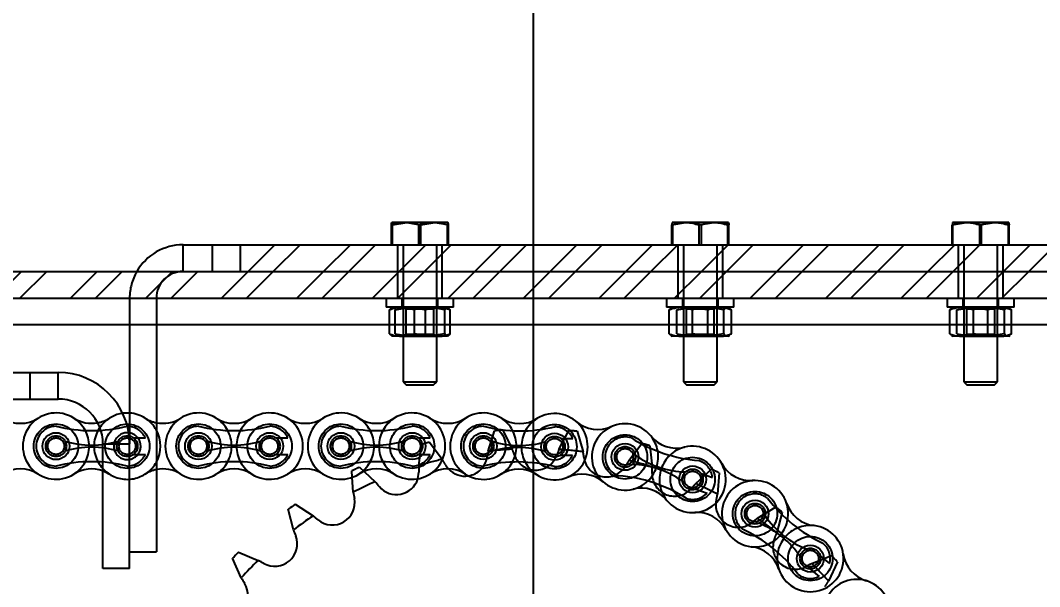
# Model space of a CAD drawing. Header units: metres. Extents: x 0 to 21025, y 0 to 14850.
# Drawn here: x 6291 to 6472.8, y 6378.6 to 6479.7 of the extents above; entities that cross this region are included whole.
import ezdxf

# ---------------------------------------------------------------- set-up
doc = ezdxf.new("R2010")
doc.units = ezdxf.units.M
doc.header["$LTSCALE"] = 25
doc.linetypes.add('HIDDEN2', pattern=[4.7625, 3.175, -1.5875])
for name, color, linetype in [('18_COTAS', 7, 'Continuous'), ('SHA', 7, 'Continuous'), ('SL4', 4, 'Continuous'), ('ST1', 7, 'HIDDEN2')]:
    doc.layers.add(name, color=color, linetype=linetype)
doc.styles.add('ROMANS', font='ROMANS.SHX')
doc.dimstyles.new('25___1-25', dxfattribs={"dimscale": 25, "dimtxt": 2.5, "dimasz": 2, "dimexe": 1.5, "dimexo": 1, "dimgap": 0.5, "dimtad": 1, "dimzin": 12, "dimtxsty": 'ROMANS', "dimcen": 0, "dimclrd": 256, "dimclre": 256, "dimclrt": 3, "dimazin": 3, "dimtfac": 1, "dimtmove": 0, "dimatfit": 0, "dimfxl": 1, "dimlwd": -1, "dimlwe": -1, "dimarcsym": 0})
pattern_1 = [(45, (-2913.5705, 2928.034), (-6.735192, 6.735192), []), (45, (-2909.08, 2928.034), (-6.735192, 6.735192), [])]

# ---------------------------------------------------------------- blocks, each defined once
blk = doc.blocks.new('*D13')
at = {"layer": '18_COTAS', "transparency": 16777216}
for p, q in [((2083.56, 6357.87), (2083.56, 7037.95)), ((6382.51, 6357.87), (6382.51, 7037.95)), ((2133.56, 7000.45), (6332.51, 7000.45))]:
    blk.add_line(p, q, dxfattribs=at)
for points in [[(2133.56, 7008.78), (2133.56, 6992.11), (2083.56, 7000.45)], [(6332.51, 7008.78), (6332.51, 6992.11), (6382.51, 7000.45)]]:
    blk.add_solid(points, dxfattribs=at)
at = {"layer": 'Defpoints', "color": 0, "transparency": 16777216}
for p in [(6382.51, 7000.45), (2083.56, 6332.87), (6382.51, 6332.87)]:
    blk.add_point(p, dxfattribs=at)
at = {"layer": '18_COTAS', "color": 3, "transparency": 16777216, "insert": (4233.04, 7050.15), "char_height": 62.5, "attachment_point": 5, "style": 'ROMANS'}
blk.add_mtext('4298,95', dxfattribs=at)

msp = doc.modelspace()

# ---------------------------------------------------------------- hatches: boundary and pattern name
at = {"layer": 'SHA'}
h = msp.add_hatch(dxfattribs=at)
h.set_pattern_fill('ANSI32', color=256, style=0)
h.set_pattern_definition(pattern_1)
h.paths.add_polyline_path([(6545.277, 6434.865), (6545.277, 6439.628), (6330.277, 6439.628), (6330.277, 6434.865)], flags=0)
h = msp.add_hatch(dxfattribs=at)
h.set_pattern_fill('ANSI32', color=256, style=0)
h.set_pattern_definition(pattern_1)
h.paths.add_polyline_path([(6540.514, 6434.865), (5540.514, 6434.865), (5540.514, 6430.103), (6540.514, 6430.103)], flags=0)

# ---------------------------------------------------------------- linework, layer by layer
at = {"layer": 'SL4'}
for p, q in [((6357.277, 6443.628), (6357.274, 6443.626)), ((6359.92, 6443.628), (6357.279, 6443.628)), ((6357.374, 6443.181), (6359.92, 6443.628)), ((6357.374, 6439.628), (6357.374, 6443.181)), ((6364.917, 6443.628), (6359.92, 6443.628)), ((6362.466, 6443.181), (6364.917, 6443.628)), ((6362.466, 6439.628), (6362.466, 6443.181)), ((6367.277, 6443.628), (6364.917, 6443.628)), ((6367.279, 6443.626), (6367.277, 6443.628)), ((6367.369, 6439.628), (6367.369, 6443.181)), ((6407.177, 6443.181), (6409.625, 6443.628)), ((6407.177, 6439.628), (6407.177, 6443.181)), ((6409.625, 6443.628), (6407.28, 6443.628)), ((6414.622, 6443.628), (6409.625, 6443.628)), ((6412.072, 6443.181), (6414.622, 6443.628)), ((6412.072, 6439.628), (6412.072, 6443.181)), ((6417.274, 6443.628), (6414.622, 6443.628)), ((6417.171, 6439.628), (6417.171, 6443.181)), ((6417.274, 6443.628), (6417.28, 6443.621)), ((6417.28, 6443.626), (6417.277, 6443.628)), ((6457.217, 6443.181), (6459.686, 6443.628)), ((6457.217, 6439.628), (6457.217, 6443.181)), ((6457.277, 6443.628), (6457.276, 6443.627)), ((6459.686, 6443.628), (6457.278, 6443.628)), ((6464.685, 6443.628), (6459.686, 6443.628)), ((6462.155, 6443.181), (6464.685, 6443.628)), ((6462.155, 6439.628), (6462.155, 6443.181)), ((6467.276, 6443.628), (6464.685, 6443.628)), ((6467.215, 6439.628), (6467.215, 6443.181)), ((6467.276, 6443.628), (6467.277, 6443.628)), ((6467.278, 6443.627), (6467.277, 6443.628)), ((6320.039, 6434.865), (6320.039, 6439.628)), ((6320.039, 6439.628), (6325.277, 6439.628)), ((6325.277, 6434.865), (6325.277, 6439.628)), ((6325.277, 6439.628), (6330.277, 6439.628)), ((6330.277, 6434.865), (6330.277, 6439.628)), ((6330.277, 6439.628), (6545.277, 6439.628)), ((5540.514, 6434.865), (6540.514, 6434.865)), ((6330.277, 6434.865), (6545.277, 6434.865)), ((5540.514, 6430.103), (6540.514, 6430.103)), ((6310.514, 6430.103), (6310.514, 6404.105)), ((6315.277, 6430.103), (6315.277, 6384.865)), ((6356.277, 6430.103), (6356.277, 6428.503)), ((6368.277, 6428.503), (6368.277, 6430.103)), ((6406.277, 6430.103), (6406.277, 6428.503)), ((6418.277, 6428.503), (6418.277, 6430.103)), ((6456.277, 6430.103), (6456.277, 6428.503)), ((6468.277, 6428.503), (6468.277, 6430.103)), ((6360.498, 6428.503), (6356.277, 6428.503)), ((6356.86, 6428.056), (6357.349, 6428.503)), ((6356.86, 6423.749), (6356.86, 6428.056)), ((6368.277, 6428.503), (6360.498, 6428.503)), ((6361.298, 6423.749), (6361.298, 6428.056)), ((6366.715, 6428.056), (6364.006, 6428.503)), ((6366.715, 6423.749), (6366.715, 6428.056)), ((6367.694, 6428.056), (6367.204, 6428.503)), ((6367.694, 6423.749), (6367.694, 6428.056)), ((6410.111, 6428.503), (6406.277, 6428.503)), ((6406.736, 6428.056), (6407.131, 6428.315)), ((6406.736, 6423.749), (6406.736, 6428.056)), ((6407.277, 6428.503), (6407.086, 6428.393)), ((6418.277, 6428.503), (6410.111, 6428.503)), ((6410.911, 6423.749), (6410.911, 6428.056)), ((6416.452, 6428.056), (6413.682, 6428.503)), ((6416.452, 6423.749), (6416.452, 6428.056)), ((6417.467, 6428.393), (6417.277, 6428.503)), ((6417.817, 6428.056), (6417.422, 6428.315)), ((6417.817, 6423.749), (6417.817, 6428.056)), ((6460.193, 6428.503), (6456.277, 6428.503)), ((6456.76, 6428.056), (6457.149, 6428.327)), ((6456.76, 6423.749), (6456.76, 6428.056)), ((6457.277, 6428.503), (6457.104, 6428.403)), ((6468.277, 6428.503), (6460.193, 6428.503)), ((6460.993, 6423.749), (6460.993, 6428.056)), ((6466.51, 6428.056), (6463.751, 6428.503)), ((6466.51, 6423.749), (6466.51, 6428.056)), ((6467.449, 6428.403), (6467.277, 6428.503)), ((6467.793, 6428.056), (6467.405, 6428.327)), ((6467.793, 6423.749), (6467.793, 6428.056)), ((6310.514, 6425.34), (6263.892, 6425.34)), ((6356.86, 6425.34), (6315.277, 6425.34)), ((6406.736, 6425.34), (6367.694, 6425.34)), ((6456.76, 6425.34), (6417.817, 6425.34)), ((6506.971, 6425.34), (6467.793, 6425.34)), ((6356.86, 6423.749), (6357.349, 6423.303)), ((6359.079, 6423.303), (6357.281, 6423.303)), ((6359.079, 6423.303), (6364.006, 6423.303)), ((6359.277, 6423.303), (6359.277, 6415.182)), ((6366.715, 6423.749), (6364.006, 6423.303)), ((6367.204, 6423.303), (6364.006, 6423.303)), ((6365.277, 6415.182), (6365.277, 6423.303)), ((6367.694, 6423.749), (6367.204, 6423.303)), ((6406.736, 6423.749), (6407.131, 6423.491)), ((6407.086, 6423.413), (6407.277, 6423.303)), ((6408.824, 6423.303), (6407.277, 6423.303)), ((6408.824, 6423.303), (6413.682, 6423.303)), ((6409.277, 6423.303), (6409.277, 6415.182)), ((6416.452, 6423.749), (6413.682, 6423.303)), ((6417.135, 6423.303), (6413.682, 6423.303)), ((6415.277, 6415.182), (6415.277, 6423.303)), ((6417.422, 6423.491), (6417.135, 6423.303)), ((6417.277, 6423.303), (6417.135, 6423.303)), ((6417.277, 6423.303), (6417.467, 6423.413)), ((6417.817, 6423.749), (6417.715, 6423.682)), ((6456.76, 6423.749), (6457.149, 6423.479)), ((6457.104, 6423.402), (6457.277, 6423.303)), ((6458.876, 6423.303), (6457.277, 6423.303)), ((6458.876, 6423.303), (6463.751, 6423.303)), ((6459.277, 6423.303), (6459.277, 6415.182)), ((6466.51, 6423.749), (6463.751, 6423.303)), ((6467.151, 6423.303), (6463.751, 6423.303)), ((6465.277, 6415.182), (6465.277, 6423.303)), ((6467.405, 6423.479), (6467.151, 6423.303)), ((6467.277, 6423.303), (6467.151, 6423.303)), ((6467.277, 6423.303), (6467.449, 6423.402)), ((6467.793, 6423.749), (6467.692, 6423.679)), ((6287.752, 6416.868), (6292.752, 6416.868)), ((6292.752, 6412.105), (6292.752, 6416.868)), ((6292.752, 6416.868), (6297.752, 6416.868)), ((6297.752, 6412.105), (6297.752, 6416.868)), ((6359.277, 6415.182), (6359.831, 6414.628)), ((6359.277, 6415.182), (6365.277, 6415.182)), ((6359.831, 6414.628), (6364.722, 6414.628)), ((6364.722, 6414.628), (6365.277, 6415.182)), ((6409.277, 6415.182), (6409.831, 6414.628)), ((6409.277, 6415.182), (6415.275, 6415.182)), ((6409.831, 6414.628), (6414.721, 6414.628)), ((6414.721, 6414.628), (6414.722, 6414.628)), ((6414.722, 6414.628), (6415.277, 6415.182)), ((6415.275, 6415.182), (6415.277, 6415.182)), ((6459.277, 6415.182), (6459.831, 6414.628)), ((6459.277, 6415.182), (6465.276, 6415.182)), ((6459.831, 6414.628), (6464.722, 6414.628)), ((6464.722, 6414.628), (6465.277, 6415.182)), ((6464.722, 6414.628), (6464.722, 6414.628)), ((6465.276, 6415.182), (6465.277, 6415.182)), ((6287.752, 6412.105), (6292.752, 6412.105)), ((6292.752, 6412.105), (6297.752, 6412.105)), ((6310.514, 6406.066), (6310.359, 6406.089)), ((6305.752, 6404.105), (6310.514, 6404.105)), ((6305.752, 6381.868), (6305.752, 6404.105)), ((6310.514, 6381.868), (6310.514, 6404.105)), ((6350.393, 6395.51), (6350.225, 6398.181)), ((6352.412, 6399.109), (6354.296, 6397.363)), ((6339.724, 6388.768), (6338.811, 6392.458)), ((6340.029, 6393.332), (6343.233, 6391.288)), ((6310.514, 6384.865), (6315.277, 6384.865)), ((6330.429, 6380.229), (6328.873, 6383.696)), ((6329.915, 6384.775), (6333.433, 6383.335)), ((6310.514, 6381.868), (6305.752, 6381.868))]:
    msp.add_line(p, q, dxfattribs=at)
at = {"layer": 'SL4', "flags": 128}
msp.add_lwpolyline([(6310.514, 6409.61), (6309.717, 6409.613), (6309.285, 6409.57)], dxfattribs=at)
at = {"layer": 'SL4'}
for centre, radius in [((6297.392, 6403.705), 2.399), ((6322.792, 6403.705), 2.398), ((6335.492, 6403.705), 2.398), ((6348.192, 6403.705), 2.398), ((6360.892, 6403.705), 2.398), ((6373.592, 6403.705), 2.398), ((6386.291, 6403.605), 2.398), ((6398.861, 6401.793), 2.399), ((6410.906, 6397.767), 2.399), ((6422.038, 6391.654), 2.398), ((6431.9, 6383.652), 2.399)]:
    msp.add_circle(centre, radius, dxfattribs=at)
for centre, radius, start, end in [((6320.039, 6430.103), 9.525, 90, 150), ((6297.752, 6404.105), 12.762, 0, 90), ((6297.752, 6404.105), 8, 0, 90), ((6291.042, 6413.698), 5.92, 237.56669, 302.43331), ((6297.392, 6403.705), 5.92, 57.56669, 302.43331), ((6303.742, 6413.698), 5.92, 237.56669, 280.37411), ((6316.442, 6413.698), 5.92, 258.65066, 302.43331), ((6322.792, 6403.705), 5.92, 57.56669, 302.43331), ((6329.142, 6413.698), 5.92, 237.56669, 302.43331), ((6335.492, 6403.705), 5.92, 237.56669, 122.43331), ((6341.842, 6413.698), 5.92, 237.56669, 302.43331), ((6348.192, 6403.705), 5.92, 57.56669, 302.43331), ((6354.542, 6413.698), 5.92, 237.56669, 302.43331), ((6360.892, 6403.705), 5.92, 237.56669, 122.43331), ((6367.242, 6413.698), 5.92, 237.56669, 302.43331), ((6373.592, 6403.705), 5.92, 57.11209, 301.97871), ((6380.021, 6413.648), 5.92, 237.11209, 301.97871), ((6386.291, 6403.605), 5.92, 237.11209, 121.97871), ((6394.001, 6412.59), 5.92, 229.36751, 294.23413), ((6398.861, 6401.793), 5.92, 39.08188, 283.9485), ((6310.092, 6403.705), 5.92, 331.14509, 28.85491), ((6408.052, 6409.258), 5.92, 219.08188, 283.9485), ((6410.906, 6397.767), 5.92, 219.08188, 103.9485), ((6291.042, 6393.712), 5.92, 57.56669, 122.43331), ((6303.742, 6393.712), 5.92, 70.15194, 122.43331), ((6316.442, 6393.712), 5.92, 57.56669, 101.34934), ((6329.142, 6393.712), 5.92, 57.56669, 122.43331), ((6341.842, 6393.712), 5.92, 57.56669, 122.43331), ((6354.542, 6393.712), 5.92, 57.56669, 122.43331), ((6367.242, 6393.712), 5.92, 57.56669, 122.43331), ((6370.311, 6402.363), 4, 223.08682, 279.04809), ((6379.862, 6393.662), 5.92, 57.11209, 121.97871), ((6421.282, 6403.47), 5.92, 208.79625, 273.66287), ((6358.098, 6399.067), 4, 220.31516, 342.65771), ((6391.151, 6392.808), 5.92, 49.36751, 114.23413), ((6382.514, 6332.865), 70.4, 113.62961, 117.14635), ((6338.739, 6383.376), 20.92, 38.77863, 41.95591), ((6401.715, 6390.302), 5.92, 39.08188, 103.9485), ((6422.038, 6391.654), 5.92, 18.51061, 263.37723), ((6346.669, 6393.643), 4, 230.60088, 10.4608), ((6371.066, 6398.718), 20.92, 188.82005, 191.99733), ((6382.514, 6332.865), 73.9, 125.0922, 126.25519), ((6433.266, 6395.413), 5.92, 198.51061, 263.37723), ((6382.514, 6332.865), 70.4, 123.91533, 127.43206), ((6330.423, 6374.748), 20.92, 49.06435, 52.24162), ((6411.663, 6385.951), 5.92, 28.79625, 93.66287), ((6359.491, 6395.616), 20.92, 199.10577, 202.28304), ((6431.9, 6383.652), 5.92, 198.51061, 83.37723), ((6336.393, 6386.266), 4, 240.88659, 20.74651), ((6420.673, 6379.893), 5.92, 18.51061, 83.37723), ((6382.514, 6332.865), 73.9, 135.37791, 136.54091), ((6382.514, 6332.865), 70.4, 134.20104, 137.71778), ((6323.782, 6364.774), 20.92, 59.35006, 62.52734), ((6443.619, 6385.346), 5.92, 188.22497, 253.09159), ((6348.657, 6390.496), 20.92, 209.39148, 212.56876), ((6440.175, 6374.018), 5.92, 357.93934, 242.80596), ((6327.599, 6377.173), 4, 251.17231, 31.03223)]:
    msp.add_arc(centre, radius, start, end, dxfattribs=at)
for points, knots in [([(6357.279, 6443.628), (6357.305, 6443.572), (6357.337, 6443.5), (6357.368, 6443.237), (6357.374, 6443.181)], [0, 0, 0, 0, 0.7889992, 1, 1, 1, 1]), ([(6359.92, 6443.628), (6359.981, 6443.627), (6360.84, 6443.621), (6361.683, 6443.393), (6362.466, 6443.181)], [0, 0, 0, 0, 0.07020058, 1, 1, 1, 1]), ([(6364.917, 6443.628), (6364.976, 6443.627), (6365.803, 6443.621), (6366.615, 6443.393), (6367.369, 6443.181)], [0, 0, 0, 0, 0.0702006, 1, 1, 1, 1]), ([(6367.369, 6443.181), (6367.362, 6443.237), (6367.331, 6443.5), (6367.299, 6443.572), (6367.274, 6443.628)], [0, 0, 0, 0, 0.2110008, 1, 1, 1, 1]), ([(6407.28, 6443.628), (6407.252, 6443.572), (6407.218, 6443.5), (6407.184, 6443.237), (6407.177, 6443.181)], [0, 0, 0, 0, 0.7889992, 1, 1, 1, 1]), ([(6409.625, 6443.628), (6409.683, 6443.627), (6410.509, 6443.621), (6411.319, 6443.393), (6412.072, 6443.181)], [0, 0, 0, 0, 0.0702006, 1, 1, 1, 1]), ([(6414.622, 6443.628), (6414.682, 6443.627), (6415.543, 6443.621), (6416.387, 6443.393), (6417.171, 6443.181)], [0, 0, 0, 0, 0.0702006, 1, 1, 1, 1]), ([(6417.171, 6443.181), (6417.178, 6443.237), (6417.212, 6443.5), (6417.246, 6443.572), (6417.274, 6443.628)], [0, 0, 0, 0, 0.2110008, 1, 1, 1, 1]), ([(6457.278, 6443.628), (6457.262, 6443.572), (6457.241, 6443.5), (6457.221, 6443.237), (6457.217, 6443.181)], [0, 0, 0, 0, 0.7889992, 1, 1, 1, 1]), ([(6459.686, 6443.628), (6459.745, 6443.627), (6460.579, 6443.621), (6461.396, 6443.393), (6462.155, 6443.181)], [0, 0, 0, 0, 0.0702006, 1, 1, 1, 1]), ([(6464.685, 6443.628), (6464.745, 6443.627), (6465.599, 6443.621), (6466.437, 6443.393), (6467.215, 6443.181)], [0, 0, 0, 0, 0.0702006, 1, 1, 1, 1]), ([(6467.215, 6443.181), (6467.219, 6443.237), (6467.239, 6443.5), (6467.259, 6443.572), (6467.276, 6443.628)], [0, 0, 0, 0, 0.2110008, 1, 1, 1, 1]), ([(6356.86, 6428.056), (6357.046, 6428.124), (6357.769, 6428.385), (6358.521, 6428.453), (6359.079, 6428.503)], [0, 0, 0, 0, 0.2575513, 1, 1, 1, 1]), ([(6359.079, 6428.503), (6359.28, 6428.496), (6360.031, 6428.472), (6360.763, 6428.232), (6361.298, 6428.056)], [0, 0, 0, 0, 0.2686336, 1, 1, 1, 1]), ([(6364.006, 6428.503), (6363.942, 6428.502), (6363.027, 6428.496), (6362.131, 6428.268), (6361.298, 6428.056)], [0, 0, 0, 0, 0.07020058, 1, 1, 1, 1]), ([(6367.204, 6428.503), (6367.193, 6428.502), (6367.027, 6428.496), (6366.865, 6428.268), (6366.715, 6428.056)], [0, 0, 0, 0, 0.0702006, 1, 1, 1, 1]), ([(6406.736, 6428.056), (6406.911, 6428.124), (6407.592, 6428.385), (6408.299, 6428.453), (6408.824, 6428.503)], [0, 0, 0, 0, 0.25755135, 1, 1, 1, 1]), ([(6408.824, 6428.503), (6409.014, 6428.496), (6409.72, 6428.472), (6410.408, 6428.232), (6410.911, 6428.056)], [0, 0, 0, 0, 0.2686336, 1, 1, 1, 1]), ([(6413.682, 6428.503), (6413.616, 6428.502), (6412.681, 6428.496), (6411.764, 6428.268), (6410.911, 6428.056)], [0, 0, 0, 0, 0.0702006, 1, 1, 1, 1]), ([(6417.135, 6428.503), (6417.119, 6428.502), (6416.888, 6428.496), (6416.662, 6428.268), (6416.452, 6428.056)], [0, 0, 0, 0, 0.0702006, 1, 1, 1, 1]), ([(6456.76, 6428.056), (6456.938, 6428.124), (6457.627, 6428.385), (6458.344, 6428.453), (6458.876, 6428.503)], [0, 0, 0, 0, 0.2575513, 1, 1, 1, 1]), ([(6458.876, 6428.503), (6459.069, 6428.496), (6459.785, 6428.472), (6460.483, 6428.232), (6460.993, 6428.056)], [0, 0, 0, 0, 0.2686336, 1, 1, 1, 1]), ([(6463.751, 6428.503), (6463.686, 6428.502), (6462.754, 6428.496), (6461.841, 6428.268), (6460.993, 6428.056)], [0, 0, 0, 0, 0.07020058, 1, 1, 1, 1]), ([(6467.151, 6428.503), (6467.136, 6428.502), (6466.919, 6428.496), (6466.707, 6428.268), (6466.51, 6428.056)], [0, 0, 0, 0, 0.07020058, 1, 1, 1, 1]), ([(6356.86, 6423.749), (6357.046, 6423.682), (6357.769, 6423.42), (6358.521, 6423.353), (6359.079, 6423.303)], [0, 0, 0, 0, 0.2575513, 1, 1, 1, 1]), ([(6359.079, 6423.303), (6359.28, 6423.309), (6360.031, 6423.334), (6360.763, 6423.574), (6361.298, 6423.749)], [0, 0, 0, 0, 0.2686336, 1, 1, 1, 1]), ([(6364.006, 6423.303), (6363.942, 6423.303), (6363.027, 6423.31), (6362.131, 6423.538), (6361.298, 6423.749)], [0, 0, 0, 0, 0.0702006, 1, 1, 1, 1]), ([(6367.204, 6423.303), (6367.193, 6423.303), (6367.027, 6423.31), (6366.865, 6423.538), (6366.715, 6423.749)], [0, 0, 0, 0, 0.0702006, 1, 1, 1, 1]), ([(6406.736, 6423.749), (6406.911, 6423.682), (6407.592, 6423.42), (6408.299, 6423.353), (6408.824, 6423.303)], [0, 0, 0, 0, 0.2575513, 1, 1, 1, 1]), ([(6408.824, 6423.303), (6409.014, 6423.309), (6409.72, 6423.334), (6410.408, 6423.574), (6410.911, 6423.749)], [0, 0, 0, 0, 0.2686336, 1, 1, 1, 1]), ([(6413.682, 6423.303), (6413.616, 6423.303), (6412.681, 6423.31), (6411.764, 6423.538), (6410.911, 6423.749)], [0, 0, 0, 0, 0.0702006, 1, 1, 1, 1]), ([(6417.135, 6423.303), (6417.119, 6423.303), (6416.888, 6423.31), (6416.662, 6423.538), (6416.452, 6423.749)], [0, 0, 0, 0, 0.0702006, 1, 1, 1, 1]), ([(6456.76, 6423.749), (6456.938, 6423.682), (6457.627, 6423.42), (6458.344, 6423.353), (6458.876, 6423.303)], [0, 0, 0, 0, 0.2575513, 1, 1, 1, 1]), ([(6458.876, 6423.303), (6459.069, 6423.309), (6459.785, 6423.334), (6460.483, 6423.574), (6460.993, 6423.749)], [0, 0, 0, 0, 0.2686336, 1, 1, 1, 1]), ([(6463.751, 6423.303), (6463.686, 6423.303), (6462.754, 6423.31), (6461.841, 6423.538), (6460.993, 6423.749)], [0, 0, 0, 0, 0.0702006, 1, 1, 1, 1]), ([(6467.151, 6423.303), (6467.136, 6423.303), (6466.919, 6423.31), (6466.707, 6423.538), (6466.51, 6423.749)], [0, 0, 0, 0, 0.07020058, 1, 1, 1, 1])]:
    msp.add_open_spline(points, degree=3, knots=knots, dxfattribs=at)
at = {"layer": 'ST1'}
for p, q in [((6357.185, 6439.628), (6357.185, 6443.181)), ((6362.087, 6443.181), (6359.636, 6443.628)), ((6362.087, 6439.628), (6362.087, 6443.181)), ((6367.179, 6443.181), (6364.633, 6443.628)), ((6367.179, 6439.628), (6367.179, 6443.181)), ((6407.382, 6439.628), (6407.382, 6443.181)), ((6412.481, 6443.181), (6409.932, 6443.628)), ((6412.481, 6439.628), (6412.481, 6443.181)), ((6417.376, 6443.181), (6414.929, 6443.628)), ((6417.376, 6439.628), (6417.376, 6443.181)), ((6457.338, 6439.628), (6457.338, 6443.181)), ((6462.398, 6443.181), (6459.868, 6443.628)), ((6462.398, 6439.628), (6462.398, 6443.181)), ((6467.336, 6443.181), (6464.867, 6443.628)), ((6467.336, 6439.628), (6467.336, 6443.181)), ((6320.039, 6434.865), (6320.039, 6439.628)), ((6325.277, 6434.865), (6325.277, 6439.628)), ((6358.277, 6439.628), (6358.277, 6434.865)), ((6359.277, 6439.628), (6359.277, 6423.303)), ((6365.277, 6423.303), (6365.277, 6439.628)), ((6366.277, 6434.865), (6366.277, 6439.628)), ((6408.277, 6439.628), (6408.277, 6434.865)), ((6409.277, 6439.628), (6409.277, 6423.303)), ((6415.277, 6423.303), (6415.277, 6439.628)), ((6416.277, 6434.865), (6416.277, 6439.628)), ((6458.277, 6439.628), (6458.277, 6434.865)), ((6459.277, 6439.628), (6459.277, 6423.303)), ((6465.277, 6423.303), (6465.277, 6439.628)), ((6466.277, 6434.865), (6466.277, 6439.628)), ((6358.277, 6434.865), (6358.277, 6430.103)), ((6366.277, 6430.103), (6366.277, 6434.865)), ((6408.277, 6434.865), (6408.277, 6430.103)), ((6416.277, 6430.103), (6416.277, 6434.865)), ((6458.277, 6434.865), (6458.277, 6430.103)), ((6466.277, 6430.103), (6466.277, 6434.865)), ((6359.077, 6430.103), (6359.077, 6428.503)), ((6365.477, 6428.503), (6365.477, 6430.103)), ((6409.077, 6430.103), (6409.077, 6428.503)), ((6415.477, 6428.503), (6415.477, 6430.103)), ((6459.077, 6430.103), (6459.077, 6428.503)), ((6465.477, 6428.503), (6465.477, 6430.103)), ((6357.839, 6428.056), (6360.547, 6428.503)), ((6357.839, 6423.749), (6357.839, 6428.056)), ((6359.277, 6428.503), (6359.777, 6428.153)), ((6360.678, 6428.153), (6359.777, 6428.153)), ((6359.777, 6428.153), (6359.777, 6423.678)), ((6364.777, 6428.153), (6360.678, 6428.153)), ((6363.256, 6423.749), (6363.256, 6428.056)), ((6364.777, 6428.153), (6365.277, 6428.503)), ((6364.777, 6423.678), (6364.777, 6428.153)), ((6408.101, 6428.056), (6410.871, 6428.503)), ((6408.101, 6423.749), (6408.101, 6428.056)), ((6409.277, 6428.503), (6409.777, 6428.153)), ((6410.55, 6428.153), (6409.777, 6428.153)), ((6409.777, 6428.153), (6409.777, 6423.678)), ((6414.777, 6428.153), (6410.55, 6428.153)), ((6413.642, 6423.749), (6413.642, 6428.056)), ((6414.777, 6428.153), (6415.277, 6428.503)), ((6414.777, 6423.678), (6414.777, 6428.153)), ((6458.044, 6428.056), (6460.802, 6428.503)), ((6458.044, 6423.749), (6458.044, 6428.056)), ((6459.277, 6428.503), (6459.777, 6428.153)), ((6460.576, 6428.153), (6459.777, 6428.153)), ((6459.777, 6428.153), (6459.777, 6423.678)), ((6464.777, 6428.153), (6460.576, 6428.153)), ((6463.561, 6423.749), (6463.561, 6428.056)), ((6464.777, 6428.153), (6465.277, 6428.503)), ((6464.777, 6423.678), (6464.777, 6428.153)), ((6540.514, 6425.34), (5540.514, 6425.34)), ((6315.277, 6425.34), (6310.514, 6425.34)), ((6367.694, 6425.34), (6356.86, 6425.34)), ((6417.817, 6425.34), (6406.736, 6425.34)), ((6467.793, 6425.34), (6456.76, 6425.34)), ((6357.839, 6423.749), (6360.547, 6423.303)), ((6359.777, 6423.678), (6359.277, 6423.328)), ((6359.777, 6423.678), (6364.777, 6423.678)), ((6360.358, 6423.328), (6365.277, 6423.328)), ((6365.277, 6423.328), (6364.777, 6423.678)), ((6365.277, 6423.303), (6365.277, 6423.328)), ((6408.101, 6423.749), (6410.871, 6423.303)), ((6409.777, 6423.678), (6409.277, 6423.328)), ((6409.277, 6423.328), (6410.205, 6423.328)), ((6409.277, 6423.328), (6409.277, 6423.303)), ((6409.777, 6423.678), (6414.777, 6423.678)), ((6410.205, 6423.328), (6415.277, 6423.328)), ((6415.277, 6423.328), (6414.777, 6423.678)), ((6415.277, 6423.303), (6415.277, 6423.328)), ((6458.044, 6423.749), (6460.802, 6423.303)), ((6459.777, 6423.678), (6459.277, 6423.328)), ((6459.277, 6423.328), (6460.236, 6423.328)), ((6459.777, 6423.678), (6464.777, 6423.678)), ((6460.236, 6423.328), (6465.277, 6423.328)), ((6465.277, 6423.328), (6464.777, 6423.678)), ((6465.277, 6423.303), (6465.277, 6423.328)), ((6292.752, 6412.105), (6292.752, 6416.868)), ((6297.752, 6412.105), (6297.752, 6416.868)), ((6311.199, 6405.181), (6313.322, 6405.181)), ((6336.599, 6405.181), (6338.722, 6405.181)), ((6361.999, 6405.181), (6364.122, 6405.181)), ((6374.453, 6402.802), (6375.562, 6406.438)), ((6377.057, 6406.564), (6378.758, 6403.165)), ((6387.07, 6403.118), (6388.811, 6406.497)), ((6387.41, 6405.072), (6389.534, 6405.055)), ((6390.304, 6406.354), (6391.371, 6402.706)), ((6305.752, 6404.105), (6310.514, 6404.105)), ((6362.095, 6400.239), (6362.537, 6404.014)), ((6363.985, 6404.405), (6366.266, 6401.365)), ((6399.541, 6401.175), (6401.857, 6404.189)), ((6403.3, 6403.782), (6403.699, 6400.002)), ((6311.199, 6402.229), (6313.322, 6402.229)), ((6336.599, 6402.229), (6338.722, 6402.229)), ((6361.999, 6402.229), (6364.122, 6402.229)), ((6387.386, 6402.12), (6389.51, 6402.103)), ((6351.509, 6399.947), (6352.412, 6399.109)), ((6366.848, 6400.361), (6367.389, 6399.63)), ((6411.465, 6397.037), (6414.281, 6399.589)), ((6350.225, 6398.181), (6350.154, 6399.303)), ((6412.424, 6398.816), (6414.438, 6398.142)), ((6415.629, 6398.931), (6415.347, 6395.14)), ((6411.488, 6396.016), (6413.502, 6395.343)), ((6422.458, 6390.836), (6425.685, 6392.845)), ((6426.893, 6391.956), (6425.939, 6388.277)), ((6432.167, 6382.773), (6435.701, 6384.172)), ((6433.69, 6384.101), (6435.339, 6382.763)), ((6431.83, 6381.809), (6433.479, 6380.47)), ((6436.731, 6383.082), (6435.135, 6379.633))]:
    msp.add_line(p, q, dxfattribs=at)
at = {"layer": 'ST1', "flags": 128}
for points in [[(6309.285, 6409.57), (6308.259, 6409.335), (6306.917, 6408.702)], [(6305.752, 6399.281), (6306.18, 6399.107), (6306.917, 6398.709)], [(6361.916, 6397.875), (6361.916, 6397.877), (6362.097, 6399.079)]]:
    msp.add_lwpolyline(points, dxfattribs=at)
at = {"layer": 'ST1'}
for centre, radius in [((6297.392, 6403.705), 3.96), ((6310.092, 6403.705), 3.96), ((6322.792, 6403.705), 3.96), ((6335.492, 6403.705), 3.96), ((6348.192, 6403.705), 3.96), ((6360.892, 6403.705), 3.96), ((6373.592, 6403.705), 3.96), ((6386.291, 6403.605), 3.96), ((6297.392, 6403.705), 1.845), ((6297.392, 6403.705), 1.476), ((6310.092, 6403.705), 1.845), ((6310.092, 6403.705), 1.476), ((6322.792, 6403.705), 1.845), ((6322.792, 6403.705), 1.476), ((6335.492, 6403.705), 1.845), ((6335.492, 6403.705), 1.476), ((6348.192, 6403.705), 1.845), ((6348.192, 6403.705), 1.476), ((6360.892, 6403.705), 1.845), ((6360.892, 6403.705), 1.476), ((6373.592, 6403.705), 1.845), ((6373.592, 6403.705), 1.845), ((6373.592, 6403.705), 1.476), ((6386.291, 6403.605), 1.845), ((6386.291, 6403.605), 1.476), ((6398.861, 6401.793), 3.96), ((6398.861, 6401.793), 1.845), ((6398.861, 6401.793), 1.476), ((6410.906, 6397.767), 3.96), ((6410.906, 6397.767), 1.845), ((6410.906, 6397.767), 1.476), ((6422.038, 6391.654), 3.96), ((6422.038, 6391.654), 1.845), ((6422.038, 6391.654), 1.476), ((6431.9, 6383.652), 3.96), ((6431.9, 6383.652), 1.845), ((6431.9, 6383.652), 1.476)]:
    msp.add_circle(centre, radius, dxfattribs=at)
for centre, radius, start, end in [((6320.039, 6430.103), 9.525, 150, 180), ((6320.039, 6430.103), 4.762, 90, 180), ((6297.392, 6403.705), 5.92, 302.43331, 57.56669), ((6310.092, 6403.705), 5.92, 122.43331, 237.56669), ((6303.742, 6413.698), 5.92, 280.37411, 302.43331), ((6310.092, 6403.705), 5.92, 28.85491, 85.90742), ((6316.442, 6413.698), 5.92, 237.56669, 258.65066), ((6322.792, 6403.705), 5.92, 302.43324, 57.56676), ((6335.492, 6403.705), 5.92, 122.43328, 237.56672), ((6348.192, 6403.705), 5.92, 302.43328, 57.56676), ((6360.892, 6403.705), 5.92, 122.43324, 237.56672), ((6373.592, 6403.705), 5.92, 301.97867, 57.11212), ((6386.291, 6403.605), 5.92, 121.97875, 237.11205), ((6297.392, 6403.705), 3.552, 90, 270), ((6303.742, 6432.802), 26.322, 256.04015, 283.95985), ((6310.092, 6403.705), 3.552, 24.55336, 90), ((6322.792, 6403.705), 3.552, 90, 270), ((6329.142, 6432.802), 26.322, 256.04015, 283.95985), ((6335.492, 6403.705), 3.552, 24.55336, 90), ((6348.192, 6403.705), 3.552, 90, 270), ((6354.542, 6432.802), 26.322, 256.04015, 283.95985), ((6360.892, 6403.705), 3.552, 24.55336, 90), ((6373.592, 6403.705), 3.552, 89.5454, 269.5454), ((6380.172, 6432.751), 26.322, 255.58555, 283.50525), ((6386.291, 6403.605), 3.552, 24.09876, 89.5454), ((6310.092, 6403.705), 2.399, 83.5986, 0), ((6310.092, 6403.705), 2.399, 0, 79.85431), ((6382.514, 6332.865), 73.9, 94.23506, 95.39805), ((6382.514, 6332.865), 73.9, 83.94934, 85.11233), ((6398.861, 6401.793), 3.552, 71.51519, 251.51519), ((6414.109, 6427.376), 26.322, 237.55534, 265.47504), ((6398.861, 6401.793), 5.92, 283.94849, 39.0819), ((6303.742, 6420.058), 16.175, 252.993, 287.007), ((6303.742, 6387.353), 16.175, 72.993, 107.007), ((6329.142, 6420.058), 16.175, 252.993, 287.007), ((6329.142, 6387.353), 16.175, 72.993, 107.007), ((6354.542, 6420.058), 16.175, 252.993, 287.007), ((6354.542, 6387.353), 16.175, 72.993, 107.007), ((6382.514, 6332.865), 73.9, 104.52077, 105.68376), ((6382.514, 6332.865), 70.4, 93.05818, 96.57492), ((6379.812, 6387.303), 16.175, 72.5384, 106.5524), ((6380.071, 6420.007), 16.175, 252.5384, 286.5524), ((6359.279, 6395.537), 20.92, 18.2072, 21.38448), ((6382.514, 6332.865), 73.9, 73.66363, 74.82662), ((6410.906, 6397.767), 5.92, 103.94849, 219.08189), ((6310.092, 6403.705), 3.552, 270, 335.44664), ((6335.492, 6403.705), 3.552, 270, 335.44664), ((6360.892, 6403.705), 3.552, 270, 335.44664), ((6382.514, 6332.865), 70.4, 103.3439, 106.86063), ((6348.461, 6390.381), 20.92, 28.49292, 31.6702), ((6370.311, 6402.363), 4, 279.04809, 349.88937), ((6394.935, 6398.542), 20.92, 168.24862, 171.4259), ((6382.916, 6403.425), 4, 199.74373, 339.60365), ((6386.291, 6403.605), 3.552, 269.5454, 334.99204), ((6406.462, 6395.268), 20.92, 157.96291, 161.14019), ((6382.514, 6332.865), 70.4, 82.77247, 86.28921), ((6370.842, 6398.679), 20.92, 7.92149, 11.09877), ((6395.508, 6402.219), 4, 189.45802, 329.31794), ((6410.068, 6415.289), 16.175, 234.50819, 268.52219), ((6303.742, 6374.609), 26.322, 76.04015, 103.95985), ((6310.092, 6403.705), 5.92, 237.56669, 331.14509), ((6316.442, 6393.712), 5.92, 101.34934, 122.43331), ((6329.142, 6374.609), 26.322, 76.04015, 103.95985), ((6354.542, 6374.609), 26.322, 76.04015, 103.95985), ((6382.514, 6332.865), 73.9, 114.80648, 115.96948), ((6383.008, 6399.704), 20.92, 178.53434, 181.71162), ((6379.711, 6374.559), 26.322, 75.58555, 103.50525), ((6417.22, 6389.989), 20.92, 147.67719, 150.85447), ((6382.514, 6332.865), 70.4, 72.48676, 76.00349), ((6399.699, 6384.271), 16.175, 54.50819, 88.52219), ((6382.781, 6399.705), 20.92, 357.63577, 0.81305), ((6410.906, 6397.767), 3.552, 6.06855, 71.51519), ((6382.514, 6332.865), 73.9, 63.37791, 64.54091), ((6395.659, 6372.185), 26.322, 57.55534, 85.47504), ((6407.683, 6398.784), 4, 179.17231, 319.03223), ((6426.862, 6382.875), 20.92, 137.39148, 140.56876), ((6382.514, 6332.865), 70.4, 62.20104, 65.71778), ((6410.906, 6397.767), 3.552, 251.51519, 316.96183), ((6394.712, 6398.583), 20.92, 347.35006, 350.52734), ((6422.038, 6391.654), 3.552, 50.94392, 230.94392), ((6445.303, 6410.248), 26.322, 216.98407, 244.90377), ((6419.049, 6393.231), 4, 168.88659, 308.74651), ((6422.038, 6391.654), 5.92, 263.37723, 18.51061), ((6382.514, 6332.865), 73.9, 53.0922, 54.25519), ((6435.079, 6374.152), 20.92, 127.10577, 130.28304), ((6382.514, 6332.865), 70.4, 51.91533, 55.43206), ((6437.273, 6400.351), 16.175, 213.93692, 247.95092), ((6408.636, 6365.059), 26.322, 36.98407, 64.90377), ((6416.666, 6374.955), 16.175, 33.93692, 67.95092), ((6431.9, 6383.652), 5.92, 83.37723, 198.51061), ((6429.241, 6385.737), 4, 158.60088, 298.4608), ((6406.25, 6395.349), 20.92, 337.06435, 340.24162), ((6431.9, 6383.652), 3.552, 345.49728, 50.94392), ((6382.514, 6332.865), 73.9, 42.80648, 43.96948), ((6441.606, 6364.103), 20.92, 116.82005, 119.99733), ((6382.514, 6332.865), 70.4, 41.62961, 45.14635), ((6431.9, 6383.652), 3.552, 230.94392, 296.39056), ((6417.026, 6390.107), 20.92, 326.77863, 329.95591)]:
    msp.add_arc(centre, radius, start, end, dxfattribs=at)
for points, knots in [([(6357.185, 6443.181), (6357.209, 6443.364), (6357.24, 6443.602), (6357.272, 6443.623), (6357.279, 6443.628)], [0, 0, 0, 0, 0.7681507, 1, 1, 1, 1]), ([(6359.636, 6443.628), (6359.578, 6443.627), (6358.75, 6443.621), (6357.939, 6443.393), (6357.185, 6443.181)], [0, 0, 0, 0, 0.0702006, 1, 1, 1, 1]), ([(6364.633, 6443.628), (6364.573, 6443.627), (6363.713, 6443.621), (6362.87, 6443.393), (6362.087, 6443.181)], [0, 0, 0, 0, 0.07020058, 1, 1, 1, 1]), ([(6367.274, 6443.628), (6367.267, 6443.623), (6367.234, 6443.602), (6367.203, 6443.364), (6367.179, 6443.181)], [0, 0, 0, 0, 0.2318493, 1, 1, 1, 1]), ([(6407.382, 6443.181), (6407.356, 6443.364), (6407.322, 6443.602), (6407.288, 6443.623), (6407.28, 6443.628)], [0, 0, 0, 0, 0.7681507, 1, 1, 1, 1]), ([(6409.932, 6443.628), (6409.871, 6443.627), (6409.01, 6443.621), (6408.167, 6443.393), (6407.382, 6443.181)], [0, 0, 0, 0, 0.0702006, 1, 1, 1, 1]), ([(6414.929, 6443.628), (6414.871, 6443.627), (6414.044, 6443.621), (6413.234, 6443.393), (6412.481, 6443.181)], [0, 0, 0, 0, 0.0702006, 1, 1, 1, 1]), ([(6417.28, 6443.621), (6417.286, 6443.617), (6417.318, 6443.593), (6417.35, 6443.367), (6417.376, 6443.181)], [0, 0, 0, 0, 0.1823085, 1, 1, 1, 1]), ([(6457.338, 6443.181), (6457.323, 6443.364), (6457.303, 6443.602), (6457.283, 6443.623), (6457.278, 6443.628)], [0, 0, 0, 0, 0.7681507, 1, 1, 1, 1]), ([(6459.868, 6443.628), (6459.808, 6443.627), (6458.954, 6443.621), (6458.117, 6443.393), (6457.338, 6443.181)], [0, 0, 0, 0, 0.0702006, 1, 1, 1, 1]), ([(6464.867, 6443.628), (6464.808, 6443.627), (6463.975, 6443.621), (6463.158, 6443.393), (6462.398, 6443.181)], [0, 0, 0, 0, 0.0702006, 1, 1, 1, 1]), ([(6467.276, 6443.628), (6467.28, 6443.623), (6467.301, 6443.602), (6467.321, 6443.364), (6467.336, 6443.181)], [0, 0, 0, 0, 0.2318493, 1, 1, 1, 1]), ([(6360.547, 6428.503), (6360.611, 6428.502), (6361.526, 6428.496), (6362.422, 6428.268), (6363.256, 6428.056)], [0, 0, 0, 0, 0.0702006, 1, 1, 1, 1]), ([(6363.256, 6428.056), (6363.442, 6428.124), (6364.165, 6428.385), (6364.917, 6428.453), (6365.475, 6428.503)], [0, 0, 0, 0, 0.2575513, 1, 1, 1, 1]), ([(6365.475, 6428.503), (6365.677, 6428.496), (6366.428, 6428.472), (6367.159, 6428.232), (6367.694, 6428.056)], [0, 0, 0, 0, 0.26863361, 1, 1, 1, 1]), ([(6410.871, 6428.503), (6410.937, 6428.502), (6411.873, 6428.496), (6412.789, 6428.268), (6413.642, 6428.056)], [0, 0, 0, 0, 0.0702006, 1, 1, 1, 1]), ([(6413.642, 6428.056), (6413.817, 6428.124), (6414.498, 6428.385), (6415.205, 6428.453), (6415.73, 6428.503)], [0, 0, 0, 0, 0.2575513, 1, 1, 1, 1]), ([(6415.73, 6428.503), (6415.919, 6428.496), (6416.626, 6428.472), (6417.314, 6428.232), (6417.817, 6428.056)], [0, 0, 0, 0, 0.2686336, 1, 1, 1, 1]), ([(6460.802, 6428.503), (6460.868, 6428.502), (6461.799, 6428.496), (6462.712, 6428.268), (6463.561, 6428.056)], [0, 0, 0, 0, 0.0702006, 1, 1, 1, 1]), ([(6463.561, 6428.056), (6463.738, 6428.124), (6464.428, 6428.385), (6465.145, 6428.453), (6465.677, 6428.503)], [0, 0, 0, 0, 0.2575513, 1, 1, 1, 1]), ([(6465.677, 6428.503), (6465.869, 6428.496), (6466.586, 6428.472), (6467.283, 6428.232), (6467.793, 6428.056)], [0, 0, 0, 0, 0.2686336, 1, 1, 1, 1]), ([(6360.547, 6423.303), (6360.611, 6423.303), (6361.526, 6423.31), (6362.422, 6423.538), (6363.256, 6423.749)], [0, 0, 0, 0, 0.0702006, 1, 1, 1, 1]), ([(6363.256, 6423.749), (6363.442, 6423.682), (6364.165, 6423.42), (6364.917, 6423.353), (6365.475, 6423.303)], [0, 0, 0, 0, 0.2575513, 1, 1, 1, 1]), ([(6365.475, 6423.303), (6365.677, 6423.309), (6366.428, 6423.334), (6367.159, 6423.574), (6367.694, 6423.749)], [0, 0, 0, 0, 0.2686336, 1, 1, 1, 1]), ([(6410.871, 6423.303), (6410.937, 6423.303), (6411.873, 6423.31), (6412.789, 6423.538), (6413.642, 6423.749)], [0, 0, 0, 0, 0.0702006, 1, 1, 1, 1]), ([(6413.642, 6423.749), (6413.817, 6423.682), (6414.498, 6423.42), (6415.205, 6423.353), (6415.73, 6423.303)], [0, 0, 0, 0, 0.2575513, 1, 1, 1, 1]), ([(6415.73, 6423.303), (6415.919, 6423.309), (6416.626, 6423.334), (6417.314, 6423.574), (6417.817, 6423.749)], [0, 0, 0, 0, 0.2686336, 1, 1, 1, 1]), ([(6460.802, 6423.303), (6460.868, 6423.303), (6461.799, 6423.31), (6462.712, 6423.538), (6463.561, 6423.749)], [0, 0, 0, 0, 0.0702006, 1, 1, 1, 1]), ([(6463.561, 6423.749), (6463.738, 6423.682), (6464.428, 6423.42), (6465.145, 6423.353), (6465.677, 6423.303)], [0, 0, 0, 0, 0.2575513, 1, 1, 1, 1]), ([(6465.677, 6423.303), (6465.869, 6423.309), (6466.586, 6423.334), (6467.283, 6423.574), (6467.793, 6423.749)], [0, 0, 0, 0, 0.2686336, 1, 1, 1, 1])]:
    msp.add_open_spline(points, degree=3, knots=knots, dxfattribs=at)

# ---------------------------------------------------------------- dimensions: what is measured, and where the dimension line sits
at = {"layer": '18_COTAS'}
dim = msp.add_linear_dim(base=(6382.514, 7000.445), p1=(2083.564, 6332.865), p2=(6382.514, 6332.865), dimstyle='25___1-25', dxfattribs=at)
dim.commit()
dim.dimension.update_dxf_attribs({"geometry": '*D13', "text_midpoint": (4233.039, 7050.147)})

doc.saveas('drawing.dxf')
